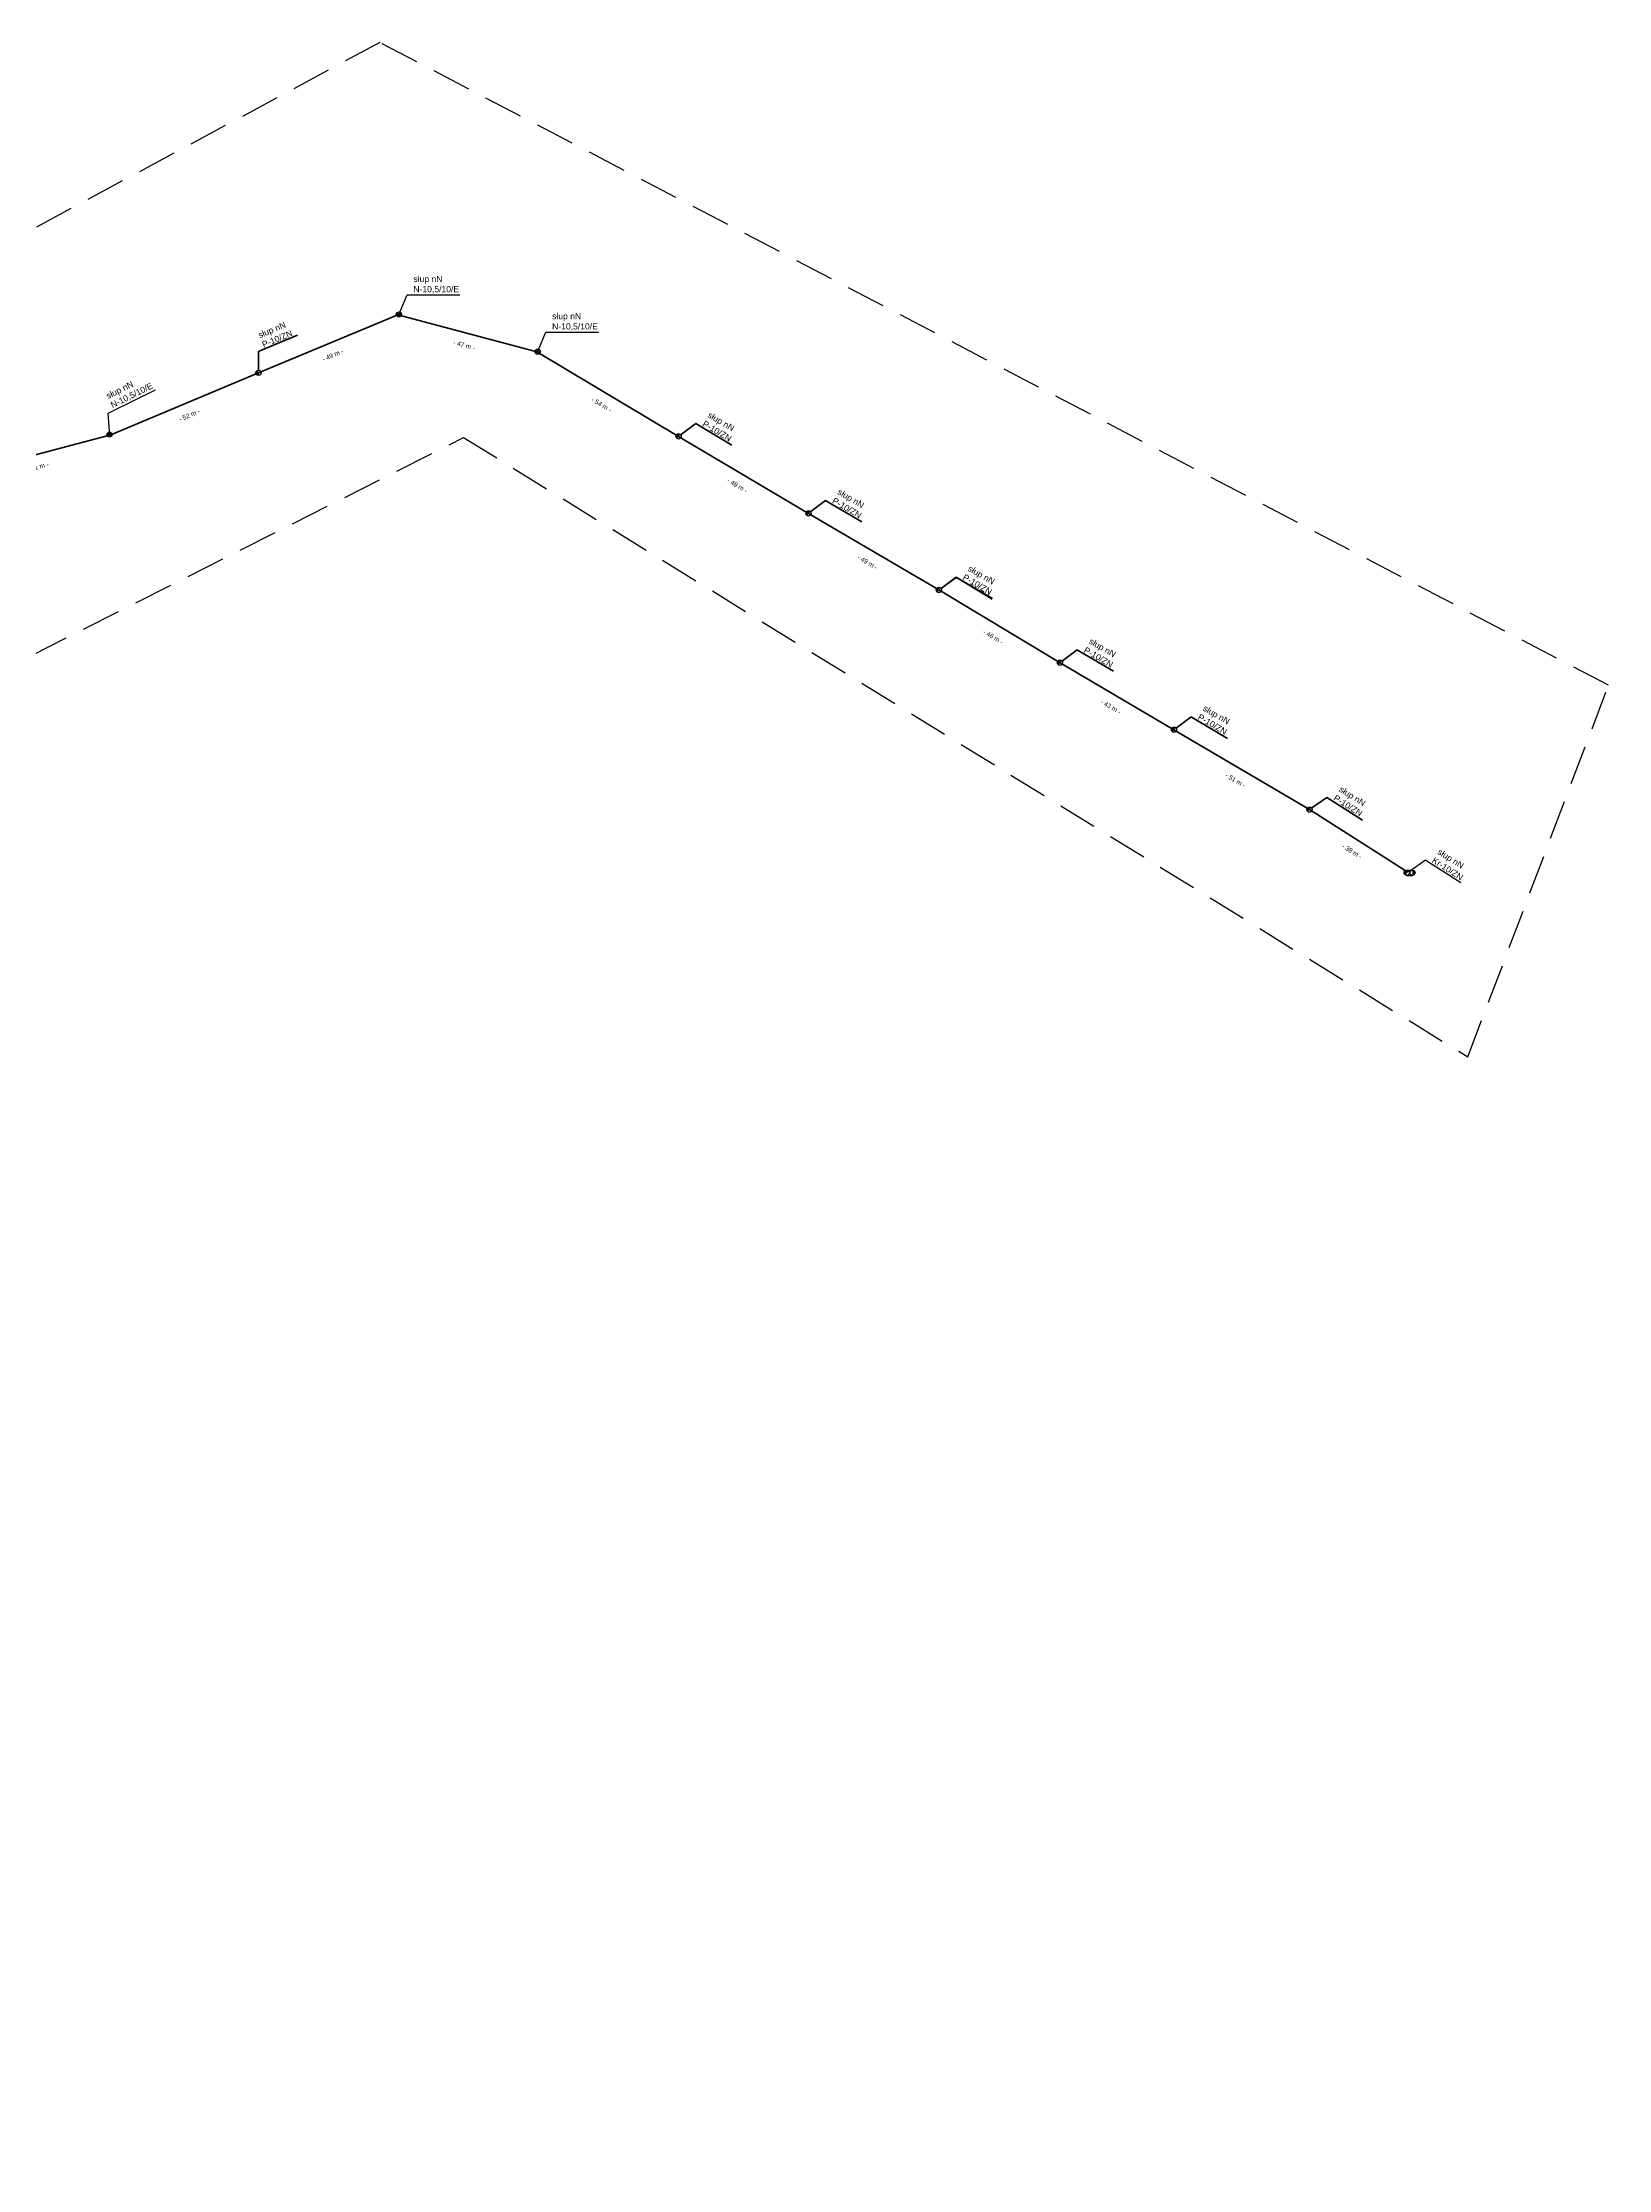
# Model space of a CAD drawing. Header units: millimetres. Extents: x 7530258 to 7533485, y 5764674 to 5768549.
# Drawn here: x 7530822 to 7531332, y 5767856 to 5768549 of the extents above; entities that cross this region are included whole.
import ezdxf
from ezdxf import colors
from ezdxf.entities.mleader import LeaderData, LeaderLine
from ezdxf.math import Vec2, Vec3

# ---------------------------------------------------------------- set-up
doc = ezdxf.new("R2010")
doc.units = ezdxf.units.MM
doc.linetypes.add('Celestynow_test|1_3', pattern=[1, 0.5, -0.5])
doc.linetypes.add('DASHED', pattern=[19.05, 12.7, -6.35])
for name, color, linetype, lineweight in [('!SN', 6, 'Celestynow_test|1_3', 70), ('!TELE', 3, 'Continuous', 50), ('!wymiary', 7, 'Continuous', 25)]:
    doc.layers.add(name, color=color, linetype=linetype, lineweight=lineweight)
for name, color, linetype in [('!trafo', 6, 'DASHED'), ('_MM opisy', 7, 'Continuous'), ('_MM slupy', 5, 'Continuous')]:
    doc.layers.add(name, color=color, linetype=linetype)
doc.styles.get("Standard").update_dxf_attribs({"font": 'ARIAL.TTF'})
doc.dimstyles.new('opis linie', dxfattribs={"dimtxt": 1.5, "dimasz": 0.18, "dimexe": 0.18, "dimexo": 0.0625, "dimgap": 2.5, "dimtad": 4, "dimdec": 0, "dimzin": 0, "dimdsep": 46, "dimtxsty": 'Standard', "dimcen": 0.09, "dimse1": 1, "dimse2": 1, "dimsd1": 1, "dimsd2": 1, "dimclrt": 256, "dimadec": 0, "dimazin": 0, "dimtfac": 1, "dimtdec": 0, "dimtofl": 0, "dimtmove": 0, "dimatfit": 3, "dimfxl": 1, "dimtfill": 1, "dimtolj": 1, "dimtzin": 0, "dimarcsym": 0})

# ---------------------------------------------------------------- blocks, each defined once
blk = doc.blocks.new('ZN')
at = {"layer": '_MM slupy', "transparency": 33554687}
h = blk.add_hatch(color=256, dxfattribs=at)
h.dxf.hatch_style = 1
h.paths.add_polyline_path([(0, -0.86), (0, 0.86, 1)])
at = {"layer": '_MM slupy'}
blk.add_circle((0, 0), 0.857, dxfattribs=at)
blk = doc.blocks.new('E')
at = {"layer": '_MM slupy'}
h = blk.add_hatch(color=256, dxfattribs=at)
h.dxf.hatch_style = 1
h.paths.add_polyline_path([(0.27, 0.37, 1), (-0.27, -0.37, 1)])
for radius in [0.857, 0.457]:
    blk.add_circle((0, 0), radius, dxfattribs=at)
blk = doc.blocks.new('R')
at = {"layer": '_MM slupy', "transparency": 33554687}
h = blk.add_hatch(color=256, dxfattribs=at)
h.dxf.hatch_style = 1
h.paths.add_polyline_path([(-0.93, -0.86), (-0.93, 0.86, 1)])
h = blk.add_hatch(color=256, dxfattribs=at)
h.dxf.hatch_style = 1
h.paths.add_polyline_path([(0.93, 0.86), (0.93, -0.86, 1)])
at = {"layer": '_MM slupy'}
for points in [[(-0.93, 0.86), (0.93, 0.86)], [(-0.93, -0.86), (0.93, -0.86)]]:
    blk.add_lwpolyline(points, dxfattribs=at)
for centre in [(-0.93, 0), (0.93, 0)]:
    blk.add_circle(centre, 0.857, dxfattribs=at)
blk = doc.blocks.new('*D536')
at = {"layer": '!wymiary', "insert": (7531131.53, 5768355.23), "char_height": 1.5, "attachment_point": 5, "rotation": 329.00965, "bg_fill": 3, "box_fill_scale": 1.1, "bg_fill_color": 9, "bg_fill_true_color": 13158600, "bg_fill_transparency": 0}
blk.add_mtext('\\A1;- 46 m -', dxfattribs=at)
blk = doc.blocks.new('*D537')
at = {"layer": '!wymiary', "insert": (7531169.86, 5768332.44), "char_height": 1.5, "attachment_point": 5, "rotation": 329.54579, "bg_fill": 3, "box_fill_scale": 1.1, "bg_fill_color": 9, "bg_fill_true_color": 13158600, "bg_fill_transparency": 0}
blk.add_mtext('\\A1;- 43 m -', dxfattribs=at)
blk = doc.blocks.new('*D538')
at = {"layer": '!wymiary', "insert": (7531210.48, 5768308.51), "char_height": 1.5, "attachment_point": 5, "rotation": 329.44717, "bg_fill": 3, "box_fill_scale": 1.1, "bg_fill_color": 9, "bg_fill_true_color": 13158600, "bg_fill_transparency": 0}
blk.add_mtext('\\A1;- 51 m -', dxfattribs=at)
blk = doc.blocks.new('*D539')
at = {"layer": '!wymiary', "insert": (7531248.46, 5768285.37), "char_height": 1.5, "attachment_point": 5, "rotation": 327.58235, "bg_fill": 3, "box_fill_scale": 1.1, "bg_fill_color": 9, "bg_fill_true_color": 13158600, "bg_fill_transparency": 0}
blk.add_mtext('\\A1;- 38 m -', dxfattribs=at)
blk = doc.blocks.new('*D546')
at = {"layer": '!wymiary', "insert": (7530820.29, 5768410.58), "char_height": 1.5, "attachment_point": 5, "rotation": 14.84117, "bg_fill": 3, "box_fill_scale": 1.1, "bg_fill_color": 9, "bg_fill_true_color": 13158600, "bg_fill_transparency": 0}
blk.add_mtext('\\A1;- 51 m -', dxfattribs=at)
blk = doc.blocks.new('*D547')
at = {"layer": '!wymiary', "insert": (7530869.67, 5768427.45), "char_height": 1.5, "attachment_point": 5, "rotation": 22.82308, "bg_fill": 3, "box_fill_scale": 1.1, "bg_fill_color": 9, "bg_fill_true_color": 13158600, "bg_fill_transparency": 0}
blk.add_mtext('\\A1;- 52 m -', dxfattribs=at)
blk = doc.blocks.new('*D548')
at = {"layer": '!wymiary', "insert": (7530916.41, 5768447.04), "char_height": 1.5, "attachment_point": 5, "rotation": 22.64646, "bg_fill": 3, "box_fill_scale": 1.1, "bg_fill_color": 9, "bg_fill_true_color": 13158600, "bg_fill_transparency": 0}
blk.add_mtext('\\A1;- 49 m -', dxfattribs=at)
blk = doc.blocks.new('*D549')
at = {"layer": '!wymiary', "insert": (7530959.2, 5768450.3), "char_height": 1.5, "attachment_point": 5, "rotation": 345.05419, "bg_fill": 3, "box_fill_scale": 1.1, "bg_fill_color": 9, "bg_fill_true_color": 13158600, "bg_fill_transparency": 0}
blk.add_mtext('\\A1;- 47 m -', dxfattribs=at)
blk = doc.blocks.new('*D550')
at = {"layer": '!wymiary', "insert": (7531003.92, 5768430.9), "char_height": 1.5, "attachment_point": 5, "rotation": 329.17966, "bg_fill": 3, "box_fill_scale": 1.1, "bg_fill_color": 9, "bg_fill_true_color": 13158600, "bg_fill_transparency": 0}
blk.add_mtext('\\A1;- 54 m -', dxfattribs=at)
blk = doc.blocks.new('*D551')
at = {"layer": '!wymiary', "insert": (7531048.17, 5768404.57), "char_height": 1.5, "attachment_point": 5, "rotation": 329.32249, "bg_fill": 3, "box_fill_scale": 1.1, "bg_fill_color": 9, "bg_fill_true_color": 13158600, "bg_fill_transparency": 0}
blk.add_mtext('\\A1;- 49 m -', dxfattribs=at)
blk = doc.blocks.new('*D552')
at = {"layer": '!wymiary', "insert": (7531090.59, 5768379.53), "char_height": 1.5, "attachment_point": 5, "rotation": 329.58574, "bg_fill": 3, "box_fill_scale": 1.1, "bg_fill_color": 9, "bg_fill_true_color": 13158600, "bg_fill_transparency": 0}
blk.add_mtext('\\A1;- 49 m -', dxfattribs=at)
blk = doc.blocks.new('q')
at = {"layer": '_MM slupy'}
blk.add_blockref('ZN', (0, 0), dxfattribs=at)
at = {"layer": '_MM opisy'}
ml = blk.add_multileader_mtext('Standard', dxfattribs=at)
ml.set_content('\\pxql;słup nN\\PP-10/ZN', color=256)
ml.set_leader_properties()
ml.build(insert=Vec2(0, 0))
ml.multileader.update_dxf_attribs({"has_text_frame": 1, "text_left_attachment_type": 5, "text_right_attachment_type": 5, "dogleg_length": 1, "arrow_head_size": 1})
ctx = ml.context
ctx.base_point, ctx.char_height, ctx.arrow_head_size, ctx.landing_gap_size, ctx.plane_origin = Vec3(3.71, 6.41), 2, 1, 1, Vec3(1.72, -1.42)
ctx.left_attachment, ctx.right_attachment = 5, 5
notes = []
notes.append((ctx, [(0, (1, 1, 0), (2.71, 6.41), (1, 0), 1, [(0, [(0, 0), (2.71, 6.41)], 0, [])])]))
ctx.mtext.insert, ctx.mtext.flow_direction = Vec3(4.71, 12.21), 5
ctx.mtext.has_bg_fill, ctx.mtext.bg_color, ctx.mtext.bg_scale_factor, ctx.mtext.bg_transparency, ctx.mtext.use_window_bg_color = 1, -1023410175, 1, 0, 1
for ctx, leaders in notes:
    for number, flags, end, landing, length, lines in leaders:
        leader = LeaderData()
        leader.index, (leader.has_last_leader_line, leader.has_dogleg_vector, leader.attachment_direction) = number, flags
        leader.last_leader_point, leader.dogleg_vector, leader.dogleg_length = Vec3(end), Vec3(landing), length
        for number, points, colour, breaks in lines:
            line = LeaderLine()
            line.index, line.vertices, line.color, line.breaks = number, Vec3.list(points), colors.encode_raw_color(colour), breaks
            leader.lines.append(line)
        ctx.leaders.append(leader)

msp = doc.modelspace()

# ---------------------------------------------------------------- linework, layer by layer
at = {"layer": '!TELE'}
for points in [[(7530526.34, 5768275.63), (7530569.8, 5768303.77), (7530611.41, 5768326.99), (7530652.32, 5768348.51), (7530696.58, 5768370.83), (7530742.31, 5768392.13), (7530794.47, 5768407.89), (7530844.06, 5768421.03), (7530892.17, 5768441.27), (7530937.56, 5768460.21), (7530982.89, 5768448.11), (7531029.06, 5768420.57), (7531071.38, 5768395.47), (7531113.88, 5768370.52)], [(7531113.88, 5768370.52), (7531153.33, 5768346.82), (7531190.46, 5768324.99), (7531234.59, 5768298.94), (7531266.65, 5768278.58)]]:
    msp.add_lwpolyline(points, dxfattribs=at)
at = {"layer": '!trafo', "color": 3}
msp.add_lwpolyline([(7530381.78, 5768390.66), (7530257.65, 5768176.95), (7530420.16, 5768098.91), (7530373.28, 5767866.78), (7530474.21, 5767839.79), (7530703.76, 5767887.9), (7530748.48, 5767928.26), (7530563.06, 5768220.57), (7530958.99, 5768420.18), (7531286.21, 5768218.39), (7531332.02, 5768339.46), (7530931.72, 5768548.88), (7530523.79, 5768329.65), (7530381.78, 5768390.66)], close=True, dxfattribs=at)

# ---------------------------------------------------------------- next in the draw order: block references
at = {"layer": '!TELE'}
for p, rotation in [((7530892.17, 5768441.27), 22.64646287016278), ((7531029.06, 5768420.57), 329.3224918145227), ((7531071.38, 5768395.47), 329.5857410941367), ((7531113.88, 5768370.52), 329.0096533607179), ((7531153.33, 5768346.82), 329.54578639037), ((7531190.46, 5768324.99), 329.447170143086), ((7531234.59, 5768298.94), 327.5823457313021)]:
    msp.add_blockref('q', p, dxfattribs=dict(at, rotation=rotation))

# ---------------------------------------------------------------- next in the draw order: leaders
at = {"layer": '_MM opisy'}
ml = msp.add_multileader_mtext('Standard', dxfattribs=at)
ml.set_content('\\pxql;słup nN\\PN-10,5/10/E', color=256)
ml.set_leader_properties()
ml.build(insert=Vec2(0, 0))
ml.multileader.update_dxf_attribs({"has_text_frame": 1, "text_left_attachment_type": 5, "text_right_attachment_type": 5, "dogleg_length": 1, "arrow_head_size": 1})
ctx = ml.context
ctx.base_point, ctx.char_height, ctx.arrow_head_size, ctx.landing_gap_size, ctx.plane_origin = Vec3(7530941.64, 5768466.7), 2, 1, 1, Vec3(7530939.65, 5768458.87)
ctx.left_attachment, ctx.right_attachment = 5, 5
notes = []
notes.append((ctx, [(0, (1, 1, 0), (7530940.64, 5768466.7), (1, 0), 1, [(0, [(7530937.93, 5768460.29), (7530940.64, 5768466.7)], 0, [])])]))
ctx.mtext.insert, ctx.mtext.flow_direction = Vec3(7530942.64, 5768472.86), 5
ctx.mtext.has_bg_fill, ctx.mtext.bg_color, ctx.mtext.bg_scale_factor, ctx.mtext.bg_transparency, ctx.mtext.use_window_bg_color = 1, -1023410175, 1, 0, 1
ml = msp.add_multileader_mtext('Standard', dxfattribs=at)
ml.set_content('\\pxql;słup nN\\PN-10,5/10/E', color=256)
ml.set_leader_properties()
ml.build(insert=Vec2(0, 0))
ml.multileader.update_dxf_attribs({"has_text_frame": 1, "text_left_attachment_type": 5, "text_right_attachment_type": 5, "dogleg_length": 1, "arrow_head_size": 1})
ctx = ml.context
ctx.base_point, ctx.char_height, ctx.arrow_head_size, ctx.landing_gap_size, ctx.plane_origin = Vec3(7530986.85, 5768454.56), 2, 1, 1, Vec3(7530984.85, 5768446.74)
ctx.left_attachment, ctx.right_attachment = 5, 5
notes.append((ctx, [(0, (1, 1, 0), (7530985.85, 5768454.56), (1, 0), 1, [(0, [(7530983.14, 5768448.16), (7530985.85, 5768454.56)], 0, [])])]))
ctx.mtext.insert, ctx.mtext.flow_direction = Vec3(7530987.85, 5768460.73), 5
ctx.mtext.has_bg_fill, ctx.mtext.bg_color, ctx.mtext.bg_scale_factor, ctx.mtext.bg_transparency, ctx.mtext.use_window_bg_color = 1, -1023410175, 1, 0, 1
ml = msp.add_multileader_mtext('Standard', dxfattribs=at)
ml.set_content('\\pxql;słup nN\\PN-10,5/10/E', color=256)
ml.set_leader_properties()
ml.build(insert=Vec2(0, 0))
ml.multileader.update_dxf_attribs({"has_text_frame": 1, "text_left_attachment_type": 5, "text_right_attachment_type": 5, "dogleg_length": 1, "arrow_head_size": 1})
ctx = ml.context
ctx.base_point, ctx.char_height, ctx.arrow_head_size, ctx.landing_gap_size, ctx.plane_origin, ctx.plane_x_axis, ctx.plane_y_axis = Vec3(7530844.12, 5768428.53), 2, 1, 1, Vec3(7530845.83, 5768420.64), Vec3(0.895229, 0.445607), Vec3(-0.445607, 0.895229)
ctx.left_attachment, ctx.right_attachment = 5, 5
notes.append((ctx, [(0, (1, 1, 0), (7530843.23, 5768428.09), (0.895229, 0.445607), 1, [(0, [(7530843.66, 5768421.15), (7530843.23, 5768428.09)], 0, [])])]))
ctx.mtext.insert, ctx.mtext.text_direction, ctx.mtext.flow_direction = Vec3(7530842.27, 5768434.5), Vec3(0.895229, 0.445607), 5
ctx.mtext.has_bg_fill, ctx.mtext.bg_color, ctx.mtext.bg_scale_factor, ctx.mtext.bg_transparency, ctx.mtext.use_window_bg_color = 1, -1023410175, 1, 0, 1
ml = msp.add_multileader_mtext('Standard', dxfattribs=at)
ml.set_content('\\pxql;słup nN\\PKr-10/ZN', color=256)
ml.set_leader_properties()
ml.build(insert=Vec2(0, 0))
ml.multileader.update_dxf_attribs({"has_text_frame": 1, "text_left_attachment_type": 5, "text_right_attachment_type": 5, "dogleg_length": 1, "arrow_head_size": 1})
ctx = ml.context
ctx.base_point, ctx.char_height, ctx.arrow_head_size, ctx.landing_gap_size, ctx.plane_origin, ctx.plane_x_axis, ctx.plane_y_axis = Vec3(7531273.22, 5768282), 2, 1, 1, Vec3(7531267.34, 5768276.46), Vec3(0.844163, -0.536087), Vec3(0.536087, 0.844163)
ctx.left_attachment, ctx.right_attachment = 5, 5
notes.append((ctx, [(0, (1, 1, 0), (7531272.37, 5768282.54), (0.844163, -0.536087), 1, [(0, [(7531266.65, 5768278.58), (7531272.37, 5768282.54)], 0, [])])]))
ctx.mtext.insert, ctx.mtext.text_direction, ctx.mtext.flow_direction = Vec3(7531277.17, 5768286.36), Vec3(0.844163, -0.536087), 5
ctx.mtext.has_bg_fill, ctx.mtext.bg_color, ctx.mtext.bg_scale_factor, ctx.mtext.bg_transparency, ctx.mtext.use_window_bg_color = 1, -1023410175, 1, 0, 1
for ctx, leaders in notes:
    for number, flags, end, landing, length, lines in leaders:
        leader = LeaderData()
        leader.index, (leader.has_last_leader_line, leader.has_dogleg_vector, leader.attachment_direction) = number, flags
        leader.last_leader_point, leader.dogleg_vector, leader.dogleg_length = Vec3(end), Vec3(landing), length
        for number, points, colour, breaks in lines:
            line = LeaderLine()
            line.index, line.vertices, line.color, line.breaks = number, Vec3.list(points), colors.encode_raw_color(colour), breaks
            leader.lines.append(line)
        ctx.leaders.append(leader)

# ---------------------------------------------------------------- next in the draw order: block references
at = {"layer": '!SN'}
msp.add_blockref('R', (7531267.22, 5768278.37), dxfattribs=at)
at = {"layer": '!TELE', "rotation": 329.5857410941367}
msp.add_blockref('q', (7531113.88, 5768370.52), dxfattribs=at)
for p in [(7530937.93, 5768460.29), (7530983.14, 5768448.16)]:
    msp.add_blockref('E', p)
at = {"rotation": 26.46218633351722}
msp.add_blockref('E', (7530843.66, 5768421.15), dxfattribs=at)

# ---------------------------------------------------------------- next in the draw order: dimensions: what is measured, and where the dimension line sits
at = {"layer": '!wymiary'}
for p1, p2, picture, middle in [((7530794.47, 5768407.89), (7530844.06, 5768421.03), '*D546', (7530820.29, 5768410.58)), ((7531113.88, 5768370.52), (7531153.33, 5768346.82), '*D536', (7531131.53, 5768355.23))]:
    dim = msp.add_aligned_dim(p1=p1, p2=p2, distance=-0.75, dimstyle='opis linie', override={"dimpost": '- <> m -'}, dxfattribs=at)
    dim.commit()
    dim.dimension.update_dxf_attribs({"geometry": picture, "text_midpoint": middle})

# ---------------------------------------------------------------- next in the draw order: dimensions: what is measured, and where the dimension line sits
for p1, p2, picture, middle in [((7530844.06, 5768421.03), (7530892.17, 5768441.27), '*D547', (7530869.67, 5768427.45)), ((7531153.33, 5768346.82), (7531190.46, 5768324.99), '*D537', (7531169.86, 5768332.44))]:
    dim = msp.add_aligned_dim(p1=p1, p2=p2, distance=-0.75, dimstyle='opis linie', override={"dimpost": '- <> m -'}, dxfattribs=at)
    dim.commit()
    dim.dimension.update_dxf_attribs({"geometry": picture, "text_midpoint": middle})

# ---------------------------------------------------------------- next in the draw order: dimensions: what is measured, and where the dimension line sits
for p1, p2, picture, middle in [((7530892.17, 5768441.27), (7530937.56, 5768460.21), '*D548', (7530916.41, 5768447.04)), ((7531190.46, 5768324.99), (7531234.59, 5768298.94), '*D538', (7531210.48, 5768308.51))]:
    dim = msp.add_aligned_dim(p1=p1, p2=p2, distance=-0.75, dimstyle='opis linie', override={"dimpost": '- <> m -'}, dxfattribs=at)
    dim.commit()
    dim.dimension.update_dxf_attribs({"geometry": picture, "text_midpoint": middle})

# ---------------------------------------------------------------- next in the draw order: dimensions: what is measured, and where the dimension line sits
for p1, p2, picture, middle in [((7530937.56, 5768460.21), (7530982.89, 5768448.11), '*D549', (7530959.2, 5768450.3)), ((7531234.59, 5768298.94), (7531266.65, 5768278.58), '*D539', (7531248.46, 5768285.37))]:
    dim = msp.add_aligned_dim(p1=p1, p2=p2, distance=-0.75, dimstyle='opis linie', override={"dimpost": '- <> m -'}, dxfattribs=at)
    dim.commit()
    dim.dimension.update_dxf_attribs({"geometry": picture, "text_midpoint": middle})

# ---------------------------------------------------------------- next in the draw order: dimensions: what is measured, and where the dimension line sits
dim = msp.add_aligned_dim(p1=(7530982.89, 5768448.11), p2=(7531029.06, 5768420.57), distance=-0.75, dimstyle='opis linie', override={"dimpost": '- <> m -'}, dxfattribs=at)
dim.commit()
dim.dimension.update_dxf_attribs({"geometry": '*D550', "text_midpoint": (7531003.92, 5768430.9)})

# ---------------------------------------------------------------- next in the draw order: dimensions: what is measured, and where the dimension line sits
dim = msp.add_aligned_dim(p1=(7531029.06, 5768420.57), p2=(7531071.38, 5768395.47), distance=-0.75, dimstyle='opis linie', override={"dimpost": '- <> m -'}, dxfattribs=at)
dim.commit()
dim.dimension.update_dxf_attribs({"geometry": '*D551', "text_midpoint": (7531048.17, 5768404.57)})

# ---------------------------------------------------------------- next in the draw order: dimensions: what is measured, and where the dimension line sits
dim = msp.add_aligned_dim(p1=(7531071.38, 5768395.47), p2=(7531113.88, 5768370.52), distance=-0.75, dimstyle='opis linie', override={"dimpost": '- <> m -'}, dxfattribs=at)
dim.commit()
dim.dimension.update_dxf_attribs({"geometry": '*D552', "text_midpoint": (7531090.59, 5768379.53)})

doc.saveas('drawing.dxf')
